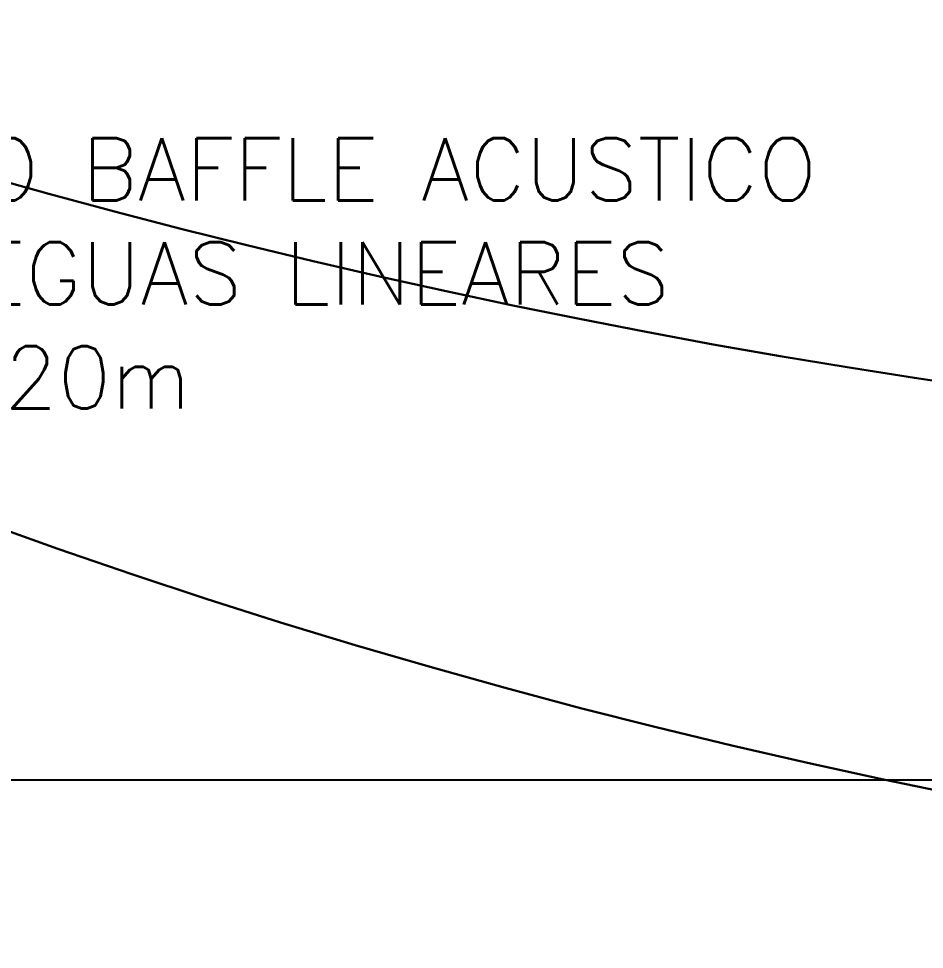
# Model space of a CAD drawing. Header units: millimetres. Extents: x 182 to 575, y -105 to 95.
# Drawn here: x 319.132 to 321.746, y -5.458 to -2.773 of the extents above; entities that cross this region are included whole.
import ezdxf
from ezdxf import colors
from ezdxf.entities.mleader import LeaderData, LeaderLine
from ezdxf.math import Vec2, Vec3

# ---------------------------------------------------------------- set-up
doc = ezdxf.new("R2010")
doc.units = ezdxf.units.MM
doc.header["$MEASUREMENT"] = 0
doc.layers.add('base', color=253, linetype='Continuous')
doc.layers.add('LUMINOTECNICA', color=170, linetype='Continuous')
doc.layers.add('eletroduto eletrica', color=152, linetype='EL', lineweight=30)
doc.styles.get("Standard").update_dxf_attribs({"font": 'romans.shx'})
doc.linetypes.add('EL', pattern='A,0.5,-0.2,["EL",Standard,S=0.1,R=0,X=-0.08,Y=-0.05],-0.175', length=0.875)

msp = doc.modelspace()

# ---------------------------------------------------------------- linework, layer by layer
at = {"layer": 'base'}
msp.add_lwpolyline([(348.455, -4.9696), (301.9392, -4.9696), (301.9392, 11.8133), (348.455, 11.8133)], close=True, dxfattribs=at)
at = {"layer": 'eletroduto eletrica', "color": 92, "ltscale": 1.3, "elevation": 97.583}
msp.add_lwpolyline([(336.2287, 2.9293), (336.2287, -1.0707, -0.293776), (312.2115, 0.0422, -0.916278)], format="xyb", dxfattribs=at)
at = {"layer": 'eletroduto eletrica', "color": 92, "ltscale": 1.3}
msp.add_arc((325.6384, 13.9306, -97.583), 19.3176, 225.96781, 312.63228, dxfattribs=at)

# ---------------------------------------------------------------- leaders
at = {"layer": 'LUMINOTECNICA', "color": 2}
ml = msp.add_multileader_mtext('Standard', dxfattribs=at)
ml.set_content('FORRO BAFFLE ACUSTICO\\PEM REGUAS LINEARES\\Ph= 3,20m', color=2)
ml.set_leader_properties()
ml.build(insert=Vec2(0, 0))
ml.multileader.update_dxf_attribs({"text_right_attachment_type": 6, "dogleg_length": 0.36, "arrow_head_size": 0.18})
ctx = ml.context
ctx.base_point, ctx.char_height, ctx.arrow_head_size, ctx.landing_gap_size, ctx.plane_origin = Vec3(318.2985, -3.2246), 0.18, 0.18, 0.09, Vec3(316.83, -2.1161)
ctx.right_attachment = 6
notes = []
notes.append((ctx, [(0, (1, 1, 0), (317.9385, -3.2246), (1, 0), 0.36, [(0, [(316.7158, -1.3418)], 0, [])])]))
ctx.mtext.insert, ctx.mtext.flow_direction = Vec3(318.3885, -3.1174), 5
for ctx, leaders in notes:
    for number, flags, end, landing, length, lines in leaders:
        leader = LeaderData()
        leader.index, (leader.has_last_leader_line, leader.has_dogleg_vector, leader.attachment_direction) = number, flags
        leader.last_leader_point, leader.dogleg_vector, leader.dogleg_length = Vec3(end), Vec3(landing), length
        for number, points, colour, breaks in lines:
            line = LeaderLine()
            line.index, line.vertices, line.color, line.breaks = number, Vec3.list(points), colors.encode_raw_color(colour), breaks
            leader.lines.append(line)
        ctx.leaders.append(leader)

doc.saveas('drawing.dxf')
